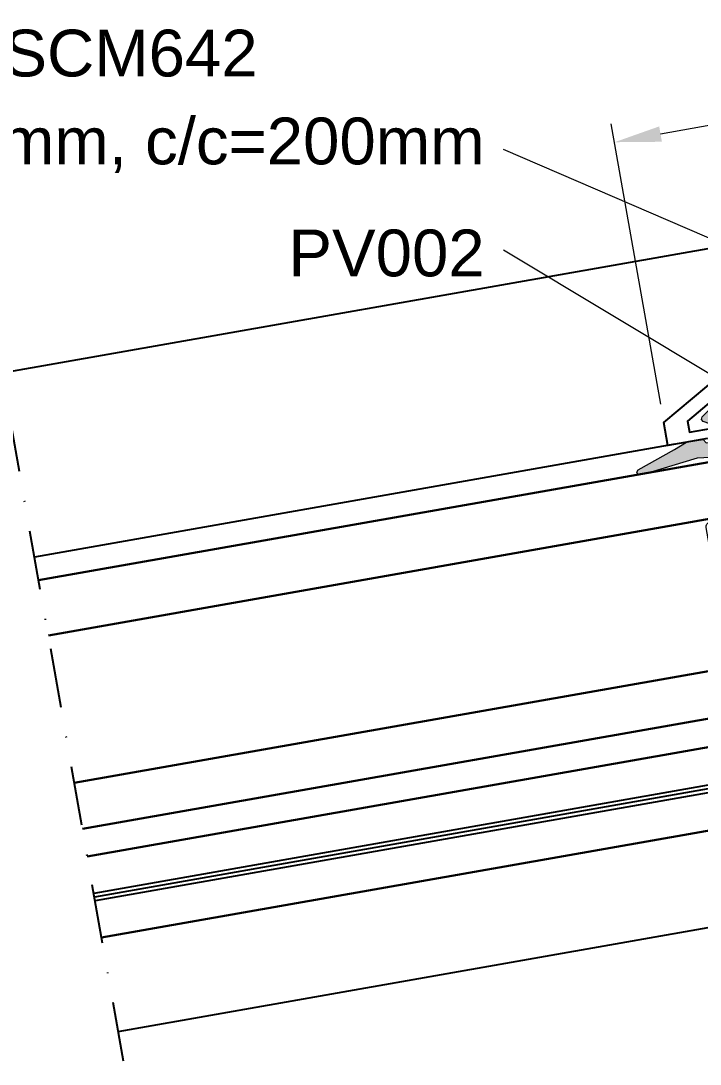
# Model space of a CAD drawing. Header units: millimetres. Extents: x 22319 to 27873, y 35287 to 39437.
# Drawn here: x 22932.9 to 23005.5, y 39220.2 to 39331.8 of the extents above; entities that cross this region are included whole.
import ezdxf

# ---------------------------------------------------------------- set-up
doc = ezdxf.new("R2010")
doc.units = ezdxf.units.MM
doc.header["$LTSCALE"] = 0.5
doc.linetypes.add('ACDINTGB', pattern=[9, 4, -1, 1, -1, 1, -1])
doc.linetypes.add('DASHDOT', pattern=[25.4, 12.7, -6.35, 0, -6.35])
for name, color, linetype, lineweight in [('AM_0', 7, 'Continuous', 30), ('AM_5', 3, 'Continuous', 18), ('AM_6', 2, 'Continuous', 20), ('AM_7', 4, 'DASHDOT', 25), ('AM_8', 1, 'Continuous', 25), ('PROFILE_X2', 2, 'ACDINTGB', 9), ('S_GASKET', 7, 'Continuous', 9), ('S_SILICON', 7, 'Continuous', 9)]:
    doc.layers.add(name, color=color, linetype=linetype, lineweight=lineweight)
doc.layers.add('PROFILE_PO', color=2, linetype='Continuous')
doc.layers.add('S_GASKET_HATCH', color=252, linetype='Continuous')
doc.styles.add('Border', font='ARIAL.TTF')
doc.styles.get("Standard").update_dxf_attribs({"font": 'ARIAL.TTF'})
doc.dimstyles.new('SBS_DIN$0', dxfattribs={"dimscale": 2, "dimtxt": 2.5, "dimasz": 2.5, "dimexe": 1, "dimexo": 1, "dimgap": 1, "dimtad": 1, "dimrnd": 0.5, "dimdsep": 46, "dimtxsty": 'Standard', "dimcen": 0, "dimclrd": 256, "dimclre": 256, "dimclrt": 2, "dimadec": 0, "dimazin": 2, "dimtp": 0.1, "dimtm": 0.1, "dimtfac": 0.71, "dimtofl": 0, "dimtmove": 0, "dimatfit": 3, "dimfxl": 0, "dimlwd": -1, "dimlwe": -1, "dimarcsym": 0})

# ---------------------------------------------------------------- blocks, each defined once
blk = doc.blocks.new('*D446')
at = {"layer": 'AM_5'}
for p, q in [((23053.51860501137, 39299.98921911907), (23048.23368448303, 39329.96149282954)), ((23043.6569420733, 39327.12363643518), (23001.31020869379, 39319.6567647955)), ((23001.32379410173, 39290.78586570273), (22996.0388735734, 39320.75813941319))]:
    blk.add_line(p, q, dxfattribs=at)
for points in [[(23043.51223525858, 39327.94430956269), (23043.80164888803, 39326.30296330767), (23048.58098083836, 39327.99187732352)], [(23001.16550187907, 39320.47743792301), (23001.45491550852, 39318.83609166799), (22996.38616992873, 39318.78852390717)]]:
    blk.add_solid(points, dxfattribs=at)
at = {"layer": 'Defpoints', "color": 0}
for p in [(22996.38616992873, 39318.78852390717), (23053.8659013667, 39298.01960361305), (23001.67109045706, 39288.81625019671)]:
    blk.add_point(p, dxfattribs=at)
at = {"layer": 'AM_5', "color": 2, "insert": (23021.69268255798, 39327.87557671824), "char_height": 5, "attachment_point": 5, "rotation": 10.000000000005043}
blk.add_mtext('53', dxfattribs=at)
blk = doc.blocks.new('Glass 6-16-Contraflam Lite 44.2')
at = {"layer": 'AM_0'}
for points in [[(84.25505423948198, 32.80004999999801), (0, 32.80004999999801), (0, 38.80004999999801), (84.25505423948198, 38.80004999999801)], [(84.25505423948198, 11.79995000000054), (0, 11.79995000000054), (0, 16.79995000000054), (84.25505423948198, 16.79995000000054)], [(84.25505423948198, 0), (0, 0), (0, 8.799950000000536), (84.25505423948198, 8.799950000000536)]]:
    blk.add_lwpolyline(points, dxfattribs=at)
at = {"layer": 'AM_8'}
for p, q in [((0, 4.799950000000536), (84.25505423948198, 4.799950000000536)), ((0, 4.39994999999908), (84.25505423948198, 4.39994999999908)), ((0, 3.999949999997625), (84.25505423948198, 3.999949999997625))]:
    blk.add_line(p, q, dxfattribs=at)
for centre in [(9.669370896248438, 30.86891733977245), (10.95919309370947, 30.92906579800911), (8.076184905392438, 29.78277766164683), (8.60768384788389, 30.62921253328386), (10.49909698517513, 29.764212863789), (11.47172377716197, 29.89243401171552), (7.59710336507851, 28.90487125205982), (8.580845816348301, 28.8449804709453), (9.224985828066565, 29.65810423784569), (10.51461893726082, 28.80865435733722), (11.5373853452511, 28.75329869052075), (7.667736545947264, 27.81888430726394), (8.580169273471256, 27.87133151430317), (9.472730572582805, 28.4201683947249), (11.34850541424021, 27.74814522330416), (7.542068813399965, 26.68008906635805), (8.602940010037855, 26.69652155687072), (9.37454009346402, 27.42307707200234), (9.578958496669657, 26.49944619029702), (10.30945030379371, 27.31479713025328), (10.95919309370947, 26.63664327849983), (7.542068813399965, 25.71426759698079), (8.602940010037855, 25.73070008749346), (9.578958496669657, 25.53362472091976), (10.6255153174061, 25.67082180912257), (7.542068813399965, 24.71347478454118), (8.602940010037855, 24.72990727505385), (9.578958496669657, 24.53283190848015), (10.51984677458677, 24.38913014449645), (11.43352744146978, 25.05616419453872), (7.667736545947264, 23.83686238488735), (8.580169273471256, 23.88930959192658), (9.37454009346402, 23.44105514962575), (10.30945030379371, 23.33277520787669), (11.34850541424021, 23.7661233009203), (7.542068813399965, 22.73145286216459), (8.076184905392438, 21.91287243771512), (8.602940010037855, 22.74788535267726), (9.578958496669657, 22.55080998609628), (10.49909698517513, 21.89430763985729), (10.95919309370947, 22.68800707429909), (11.47172377716197, 22.02252878778381), (7.59710336507851, 21.03496602813539), (8.580845816348301, 20.97507524702087), (9.224985828066565, 21.78819901391398), (10.51461893726082, 20.93874913341278), (11.5373853452511, 20.88339346659632), (7.667736545947264, 19.94897908333951), (8.580169273471256, 20.00142629037146), (9.472730572582805, 20.55026317079319), (11.34850541424021, 19.87823999937245), (8.157827586015628, 18.99362284989911), (9.37454009346402, 19.55317184807791), (9.578958496669657, 18.66292668454844), (10.30945030379371, 19.44489190632157), (10.95919309370947, 18.71104324021871)]:
    blk.add_circle(centre, 0.4393685602240112, dxfattribs=at)
at = {"layer": 'PROFILE_X2', "linetype": 'Continuous'}
blk.add_lwpolyline([(12.5, 17.15002599999571, 0.414213562373095), (13, 17.65002599999571), (13, 31.95004400000471, 0.414213562373095), (12.5, 32.45004400000471), (7.832599418146856, 32.45004400000471, 0.2212339828140486), (7.450142336630961, 32.27211011246982), (6.117542918487743, 30.68963351970888, 0.1767798107320656), (6, 30.36756740724377), (6, 19.23250259275665, 0.1767798107320793), (6.117542918484105, 18.91043648029154), (7.450142336630961, 17.3279598875306, 0.2212339828140487), (7.832599418146856, 17.15002599999571)], format="xyb", close=True, dxfattribs=at)
blk.add_lwpolyline([(12, 18.15002599999571), (12, 31.45004400000471), (8.065218836291024, 31.45004400000471), (7, 30.18508481448953), (7, 19.41498518551089), (8.065218836294662, 18.15002599999571)], close=True, dxfattribs=at)
at = {"layer": 'S_SILICON', "linetype": 'Continuous'}
for centre, radius, start, end in [((-50.17100253149692, 24.80004999999801), 50.80481763588586, 350.9401915933207, 9.05980840667925), ((-26.50586874385408, 24.80004999999801), 28.26835861790447, 343.560548821095, 16.43945117890499), ((-25.11272946330064, 24.80004999999801), 28.26835861790447, 343.560548821095, 16.43945117890499), ((-23.71959018275084, 24.80004999999801), 28.26835861790447, 343.560548821095, 16.43945117890499), ((-22.32645090220103, 24.80004999999801), 28.26835861790447, 343.560548821095, 16.43945117890499), ((-20.93331162159302, 24.80005000000529), 28.26835861784836, 13.18916975009523, 16.43945117890499), ((-20.93331162159302, 24.80004999999801), 28.26835861784836, 343.560548821095, 346.8107813933117), ((-1.104350487039483, 10.29994999997871), 1.862683547508502, 306.3617510193578, 53.63824898047437), ((4.895649512956879, 10.29994999996416), 1.862683547508502, 306.3617510193578, 53.63824898047437)]:
    blk.add_arc(centre, radius, start, end, dxfattribs=at)
blk = doc.blocks.new('52R025_b')
at = {"layer": 'S_GASKET_HATCH'}
h = blk.add_hatch(color=256, dxfattribs=at)
h.paths.add_polyline_path([(-4.100000000002183, 2.19999999999709), (-4.299999999999272, 2.400000000001455), (-6.700000000000728, 2.400000000001455), (-6.899999999997817, 2.19999999999709), (-6.899999999997817, 0.5999999999985448), (-6.700000000000728, 0.4000000000014552), (-4.299999999999272, 0.4000000000014552), (-4.100000000002183, 0.5999999999985448)], flags=16)
h.paths.add_polyline_path([(5.790000000000873, -2.220000000001164), (5.590000000000146, -2.010000000002037), (1.380000000001019, -0.5500000000029104), (0, 0), (-1.799999999999272, 0), (-2.049999999999272, -0.430000000000291), (-2.549999999999272, -0.430000000000291), (-2.799999999999272, 0), (-2.799999999999272, 1.5), (-2.149999999997817, 1.879999999997381), (-2, 2.120000000002619), (-2.129999999997381, 2.379999999997381), (-3.579999999998108, 3.400000000001455), (-7.420000000001892, 3.400000000001455), (-8.869999999998981, 2.379999999997381), (-9, 2.120000000002619), (-8.850000000002183, 1.879999999997381), (-8.200000000000728, 1.5), (-8.200000000000728, 0), (-8.450000000000728, -0.430000000000291), (-8.950000000000728, -0.430000000000291), (-9.200000000000728, 0), (-11, 0), (-11, -1.900000000001455), (-11.07999999999811, -2.059999999997672), (-11.11999999999898, -2.5), (-10.63999999999942, -2.5), (-10.34000000000015, -2.339999999996508), (-10.06000000000131, -2.339999999996508), (-9.7599999999984, -2.5), (-9.2400000000016, -2.5), (-8.93999999999869, -2.339999999996508), (-8.659999999999854, -2.339999999996508), (-8.360000000000582, -2.5), (-7.880000000001019, -2.5), (-7.920000000001892, -2.059999999997672), (-8, -1.900000000001455), (-8, -0.8000000000029104), (-4.930000000000291, -0.5599999999976717), (-4.759999999998399, -0.8799999999973807), (-6.299999999999272, -1.339999999996508), (-6.56000000000131, -1.260000000002037), (-7.159999999999854, -1.059999999997672), (-7.700000000000728, -1.400000000001455), (-7.790000000000873, -2.029999999998836), (-7.350000000002183, -2.5), (-5.829999999998108, -2.5), (-0.8300000000017462, -1.870000000002619), (4.409999999999854, -2.5), (5.719999999997526, -2.5)])
at = {"layer": 'S_GASKET', "color": 0, "linetype": 'ByBlock'}
for points in [[(5.790000000000873, -2.220000000001164), (5.590000000000146, -2.010000000002037), (1.380000000001019, -0.5500000000029104), (0, 0), (-1.799999999999272, 0), (-2.049999999999272, -0.430000000000291), (-2.549999999999272, -0.430000000000291), (-2.799999999999272, 0), (-2.799999999999272, 1.5), (-2.149999999997817, 1.879999999997381), (-2, 2.120000000002619), (-2.129999999997381, 2.379999999997381), (-3.579999999998108, 3.400000000001455), (-7.420000000001892, 3.400000000001455), (-8.869999999998981, 2.379999999997381), (-9, 2.120000000002619), (-8.850000000002183, 1.879999999997381), (-8.200000000000728, 1.5), (-8.200000000000728, 0), (-8.450000000000728, -0.430000000000291), (-8.950000000000728, -0.430000000000291), (-9.200000000000728, 0), (-11, 0), (-11, -1.900000000001455), (-11.07999999999811, -2.059999999997672), (-11.11999999999898, -2.5), (-10.63999999999942, -2.5), (-10.34000000000015, -2.339999999996508), (-10.06000000000131, -2.339999999996508), (-9.7599999999984, -2.5), (-9.2400000000016, -2.5), (-8.93999999999869, -2.339999999996508), (-8.659999999999854, -2.339999999996508), (-8.360000000000582, -2.5), (-7.880000000001019, -2.5), (-7.920000000001892, -2.059999999997672), (-8, -1.900000000001455), (-8, -0.8000000000029104), (-4.930000000000291, -0.5599999999976717), (-4.759999999998399, -0.8799999999973807), (-6.299999999999272, -1.339999999996508), (-6.56000000000131, -1.260000000002037), (-7.159999999999854, -1.059999999997672), (-7.700000000000728, -1.400000000001455), (-7.790000000000873, -2.029999999998836), (-7.350000000002183, -2.5), (-5.829999999998108, -2.5), (-0.8300000000017462, -1.870000000002619), (4.409999999999854, -2.5), (5.719999999997526, -2.5)], [(-4.100000000002183, 2.19999999999709), (-4.299999999999272, 2.400000000001455), (-6.700000000000728, 2.400000000001455), (-6.899999999997817, 2.19999999999709), (-6.899999999997817, 0.5999999999985448), (-6.700000000000728, 0.4000000000014552), (-4.299999999999272, 0.4000000000014552), (-4.100000000002183, 0.5999999999985448)]]:
    blk.add_lwpolyline(points, close=True, dxfattribs=at)

msp = doc.modelspace()

# ---------------------------------------------------------------- linework, layer by layer
for points in [[(23006.3398871936, 39287.10091849909), (23002.10521090123, 39286.35423081418), (23001.67109045706, 39288.81625019671), (23007.79944600201, 39293.9585510742)], [(23006.92364704546, 39291.26555755876), (23004.18323775065, 39288.96608113023), (23004.39358210609, 39287.77315901136), (23006.85560148862, 39288.20727945553)]]:
    msp.add_lwpolyline(points)
at = {"layer": 'AM_6'}
for p, q in [((23026.80813060355, 39299.79809023635), (22984.51305415251, 39318.00217551255)), ((22984.51305415251, 39307.2680613151), (23025.33494369845, 39282.74451277667))]:
    msp.add_line(p, q, dxfattribs=at)
at = {"layer": 'AM_7'}
msp.add_line((22966.12156658839, 39094.48304168789), (22929.51135851997, 39302.10984911877), dxfattribs=at)
at = {"layer": 'PROFILE_PO'}
for p, q in [((22930.92173119854, 39294.11122818783), (23118.53750396737, 39327.19295093345)), ((23002.84381538166, 39286.48447451473), (22934.39475818156, 39274.41505892629)), ((22943.33758157726, 39223.69744165997), (23011.54048115546, 39235.72345301817))]:
    msp.add_line(p, q, dxfattribs=at)

# ---------------------------------------------------------------- block references
at = {"xscale": -1, "rotation": 10.00000000000516}
for name, p in [('52R025_b', (23004.07482640725, 39286.70152716951)), ('Glass 6-16-Contraflam Lite 44.2', (23024.54140815865, 39248.37317569552))]:
    msp.add_blockref(name, p, dxfattribs=at)

# ---------------------------------------------------------------- texts
at = {"layer": 'AM_6', "style": 'Border'}
for s, p in [('Screw SCM642', (22909.72710789688, 39325.82104764195)), ('5,5x54mm, c/c=200mm', (22909.72710789688, 39316.42239449146)), ('PV002', (22961.5368770719, 39304.44877644164))]:
    msp.add_text(s, height=4.999999999999996, dxfattribs=at).set_placement(p)

# ---------------------------------------------------------------- dimensions: what is measured, and where the dimension line sits
at = {"layer": 'AM_5'}
dim = msp.add_linear_dim(base=(22996.38616992873, 39318.78852390717), p1=(23053.8659013667, 39298.01960361305), p2=(23001.67109045706, 39288.81625019671), angle=10.00000000000504, dimstyle='SBS_DIN$0', dxfattribs=at)
dim.commit()
dim.dimension.update_dxf_attribs({"geometry": '*D446', "text_midpoint": (23021.69268255798, 39327.87557671824)})

doc.saveas('drawing.dxf')
